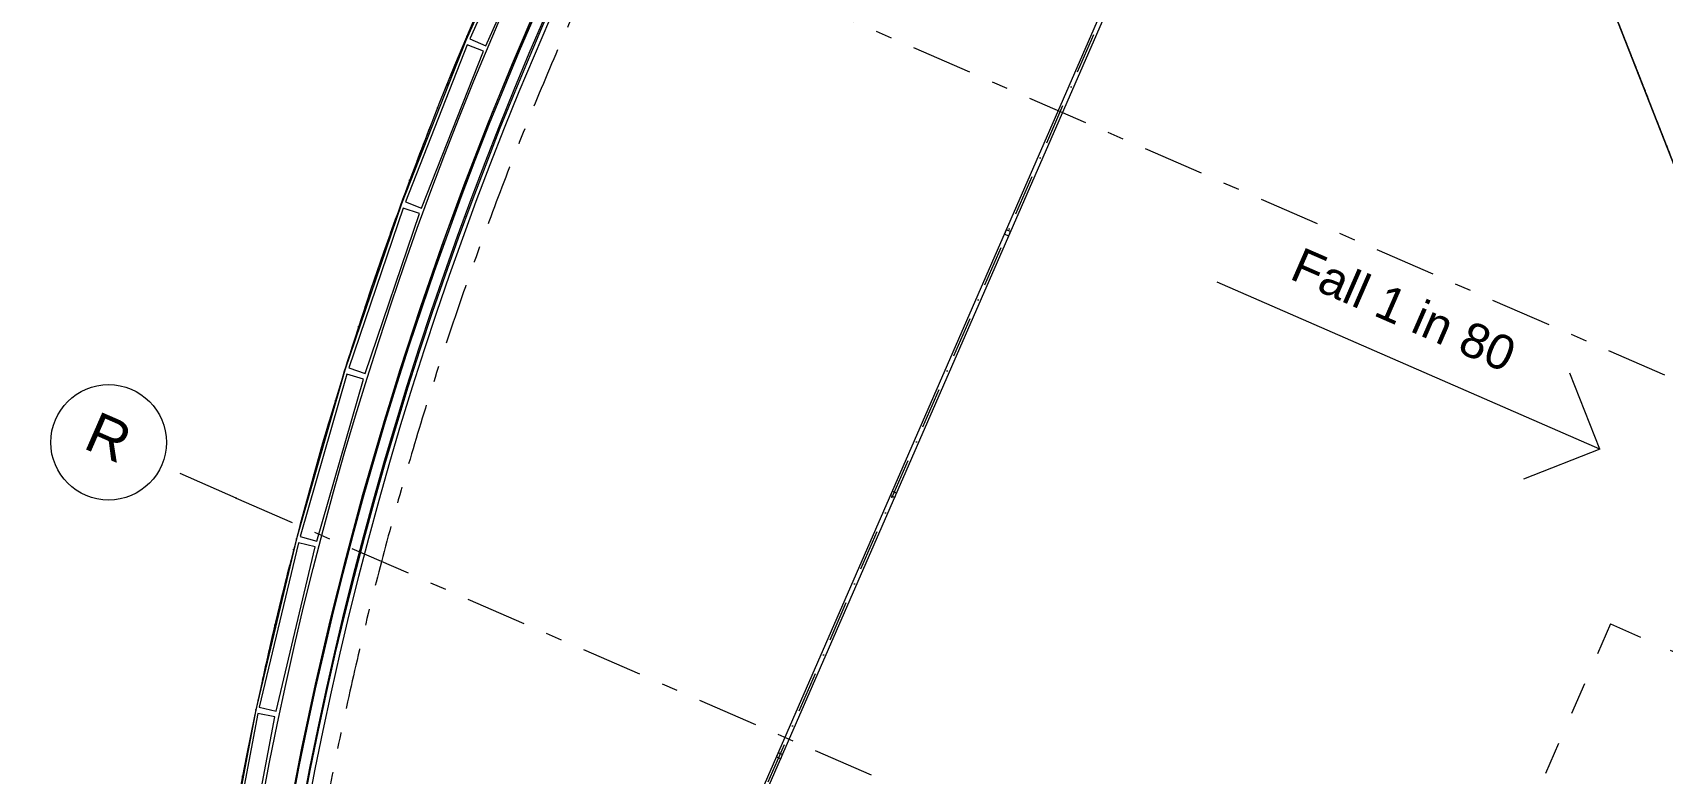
# Model space of a CAD drawing. Header units: millimetres. Extents: x -50172 to 162135, y -142603 to 4572.
# Drawn here: x -46470 to -32362, y -50266 to -43854 of the extents above; entities that cross this region are included whole.
import ezdxf
from ezdxf.enums import TextEntityAlignment as Align

# ---------------------------------------------------------------- set-up
doc = ezdxf.new("R2010")
doc.units = ezdxf.units.MM
doc.header["$MEASUREMENT"] = 0
for name, pattern in [('Dashed', [564.444447, 282.222223, -282.222223]), ('Dot & Dashed', [670.277762, 352.777767, -176.388884, 0, -141.111112]), ('Double Dashed', [1093.611073, 529.166651, -211.666656, 141.111112, -211.666656]), ('Hidden Line', [55, 45, -10])]:
    doc.linetypes.add(name, pattern=pattern)
for name, color, linetype in [('A-20-M_Floor_Slab', 7, 'Continuous'), ('A-20-M_Roof', 7, 'Continuous'), ('A-25-M_Curtain_Wall', 7, 'Continuous'), ('New_A-15-MG_Structural_Grid_Phase_2', 7, 'Continuous'), ('New_A-20-M_Roof', 7, 'Continuous'), ('New_A-20-M_Roof_Accessory', 7, 'Continuous'), ('New_A-25-M_Curtain_Wall', 7, 'Continuous'), ('New_A-25-M_Wall_Ext', 7, 'Continuous')]:
    doc.layers.add(name, color=color, linetype=linetype)
for name, color, linetype, lineweight in [('A-20-M_Floor_Slab_Pen_No__87', 8, 'Continuous', 20), ('A-20-M_Floor_Slab_Pen_No__89', 8, 'Continuous', 20), ('A-20-M_Roof_Pen_No__93', 8, 'Continuous', 13), ('A-25-M_Curtain_Wall_Pen_No__90', 8, 'Continuous', 20), ('New_A-20-M_Roof_Accessory_Pen_No__1', 7, 'Continuous', 13), ('New_A-20-M_Roof_Pen_No__92', 8, 'Continuous', 13), ('New_A-25-M_Curtain_Wall_Pen_No__87', 8, 'Continuous', 20), ('New_A-25-M_Wall_Ext_Pen_No__16', 7, 'Continuous', 20), ('New_A-95-P_Drawing_Pen_No__1', 7, 'Continuous', 13), ('New_A-95-P_Text_1_50_GA_Pen_No__1', 7, 'Continuous', 13)]:
    doc.layers.add(name, color=color, linetype=linetype, lineweight=lineweight)
for name, color, linetype, lineweight, true_color in [('A-25-M_Curtain_Wall_Pen_No__69', 7, 'Continuous', 20, 0x606060), ('New_A-15-MG_Structural_Grid_Phase_2_Pen_No__222', 7, 'Continuous', 13, 0x65af33), ('New_A-20-M_Roof_Accessory_Pen_No__81', 7, 'Continuous', 20, 0x6a6a6a), ('New_A-25-M_Wall_Ext_Pen_No__64', 7, 'Continuous', 20, 0x606060)]:
    doc.layers.add(name, color=color, linetype=linetype, lineweight=lineweight, true_color=true_color)
doc.styles.add('GENERATED_STYLE_4', font='')
doc.styles.get('GENERATED_STYLE_4').set_extended_font_data('Swis721 BT')

# ---------------------------------------------------------------- blocks, each defined once
blk = doc.blocks.new('Roof_8_1', base_point=(-44547, -52585))
at = {"layer": 'New_A-20-M_Roof_Pen_No__92', "linetype": 'Continuous', "flags": 128}
blk.add_lwpolyline([(-44246, -50601), (-44139, -50047), (-44021, -49495), (-43894, -48945), (-43757, -48397), (-43611, -47852), (-43454, -47310), (-43289, -46770), (-43113, -46234), (-42928, -45701), (-42734, -45171), (-42530, -44645), (-42317, -44122), (-42094, -43603)], dxfattribs=at)
blk = doc.blocks.new('Slab_9_1', base_point=(-44618, -60132))
at = {"layer": 'A-20-M_Floor_Slab_Pen_No__89', "linetype": 'Continuous', "flags": 128}
blk.add_lwpolyline([(-44618, -60132), (-45021, -59957), (-45086, -58628), (-45086, -58628, -0.040468), (-44797, -52555), (-44797, -52555, -0.173327), (-35195, -33300), (-34849, -33448, 0.174445), (-44450, -52597, 0.038136), (-44706, -58642)], format="xyb", close=True, dxfattribs=at)
blk = doc.blocks.new('Curtain Wall_4_1')
at = {"layer": 'New_A-25-M_Curtain_Wall_Pen_No__87', "linetype": 'Continuous'}
for p, q in [((-42097, -42536), (-42720, -43923)), ((-42720, -43923), (-43277, -45337)), ((-43277, -45337), (-43766, -46776)), ((-43766, -46776), (-44187, -48237)), ((-44187, -48237), (-44539, -49716)), ((-44539, -49716), (-44821, -51209))]:
    blk.add_line(p, q, dxfattribs=at)
for p in [(-42720, -43923), (-43277, -45337), (-43766, -46776), (-44187, -48237), (-44539, -49716)]:
    blk.add_point(p, dxfattribs=at)
blk = doc.blocks.new('Wall_73_1', base_point=(-41949, -42635))
at = {"layer": 'New_A-25-M_Curtain_Wall_Pen_No__87', "linetype": 'Continuous', "flags": 128}
for points in [[(-42086, -42573), (-42685, -43907)], [(-41949, -42635), (-42086, -42573)], [(-42548, -43968), (-41949, -42635)], [(-42685, -43907), (-42548, -43968)]]:
    blk.add_lwpolyline(points, dxfattribs=at)
blk = doc.blocks.new('Wall_74_1', base_point=(-42567, -44014))
at = {"layer": 'New_A-25-M_Curtain_Wall_Pen_No__87', "linetype": 'Continuous', "flags": 128}
for points in [[(-42707, -43959), (-43242, -45319)], [(-43103, -45374), (-42567, -44014)], [(-42567, -44014), (-42707, -43959)], [(-43242, -45319), (-43103, -45374)]]:
    blk.add_lwpolyline(points, dxfattribs=at)
blk = doc.blocks.new('Wall_75_1', base_point=(-43120, -45421))
at = {"layer": 'New_A-25-M_Curtain_Wall_Pen_No__87', "linetype": 'Continuous', "flags": 128}
for points in [[(-43262, -45373), (-43733, -46757)], [(-43591, -46805), (-43120, -45421)], [(-43120, -45421), (-43262, -45373)], [(-43733, -46757), (-43591, -46805)]]:
    blk.add_lwpolyline(points, dxfattribs=at)
blk = doc.blocks.new('Wall_76_1', base_point=(-43606, -46853))
at = {"layer": 'New_A-25-M_Curtain_Wall_Pen_No__87', "linetype": 'Continuous', "flags": 128}
for points in [[(-43750, -46811), (-44155, -48216)], [(-43606, -46853), (-43750, -46811)], [(-44011, -48257), (-43606, -46853)], [(-44155, -48216), (-44011, -48257)]]:
    blk.add_lwpolyline(points, dxfattribs=at)
blk = doc.blocks.new('Wall_77_1', base_point=(-44023, -48306))
at = {"layer": 'New_A-25-M_Curtain_Wall_Pen_No__87', "linetype": 'Continuous', "flags": 128}
for points in [[(-44169, -48271), (-44508, -49693)], [(-44362, -49728), (-44023, -48306)], [(-44023, -48306), (-44169, -48271)], [(-44508, -49693), (-44362, -49728)]]:
    blk.add_lwpolyline(points, dxfattribs=at)
blk = doc.blocks.new('Wall_78_1', base_point=(-44372, -49777))
at = {"layer": 'New_A-25-M_Curtain_Wall_Pen_No__87', "linetype": 'Continuous', "flags": 128}
for points in [[(-44520, -49749), (-44791, -51185)], [(-44643, -51213), (-44372, -49777)], [(-44372, -49777), (-44520, -49749)], [(-44791, -51185), (-44643, -51213)]]:
    blk.add_lwpolyline(points, dxfattribs=at)
blk = doc.blocks.new('Wall_212_1', base_point=(-34939, -33400))
at = {"layer": 'A-20-M_Floor_Slab_Pen_No__87', "linetype": 'Continuous'}
for radius, end in [(31930, 173.0314), (31830, 173.0312)]:
    blk.add_arc((-12853, -56459), radius, 133.7653, end, dxfattribs=at)
blk = doc.blocks.new('Morph_5_1')
at = {"layer": 'A-20-M_Roof_Pen_No__93', "linetype": 'Continuous', "flags": 128}
blk.add_lwpolyline([(-30242, -50141), (-36281, -34763)], dxfattribs=at)
blk = doc.blocks.new('Morph_6_1')
at = {"layer": 'A-20-M_Roof_Pen_No__93', "linetype": 'Continuous', "flags": 128}
for points in [[(-44235, -50551), (-44125, -49988), (-44005, -49428), (-43875, -48870), (-43734, -48314), (-43584, -47761), (-43424, -47211), (-43253, -46664), (-43073, -46120), (-42887, -45590), (-42692, -45064), (-42488, -44542), (-42274, -44023), (-42051, -43508)], [(-36281, -34762), (-30242, -50141)]]:
    blk.add_lwpolyline(points, dxfattribs=at)
blk = doc.blocks.new('Standard grid marker_3')
at = {"layer": 'New_A-15-MG_Structural_Grid_Phase_2_Pen_No__222', "linetype": 'Double Dashed'}
for p, q in [((705, 0), (0, 0)), ((705, 0), (14640, 0)), ((14640, 0), (15346, 0))]:
    blk.add_line(p, q, dxfattribs=at)
at = {"layer": 'New_A-15-MG_Structural_Grid_Phase_2_Pen_No__222', "linetype": 'Continuous'}
blk.add_circle((-500, 0), 500, dxfattribs=at)
at = {"layer": 'New_A-15-MG_Structural_Grid_Phase_2_Pen_No__222', "linetype": 'Double Dashed'}
blk.add_point((705, 0), dxfattribs=at)
blk.add_point((705, 0), dxfattribs=at)
at = {"layer": 'New_A-15-MG_Structural_Grid_Phase_2_Pen_No__222', "style": 'GENERATED_STYLE_4'}
blk.add_attdef('AC_MarkerText_1', text='', height=350, rotation=360, dxfattribs=at).set_placement((-500, 43), align=Align.MIDDLE_CENTER)
blk = doc.blocks.new('Standard grid marker_4')
at = {"layer": 'New_A-15-MG_Structural_Grid_Phase_2_Pen_No__222', "linetype": 'Double Dashed'}
blk.add_line((705, 0), (20649, 0), dxfattribs=at)
at = {"layer": 'New_A-15-MG_Structural_Grid_Phase_2_Pen_No__222', "style": 'GENERATED_STYLE_4'}
blk.add_attdef('AC_MarkerText_1', text='', height=350, rotation=360, dxfattribs=at).set_placement((-500, 34), align=Align.MIDDLE_CENTER)
blk = doc.blocks.new('Railing Horizontal 19_5')
at = {"layer": 'New_A-25-M_Wall_Ext_Pen_No__16', "linetype": 'Dot & Dashed'}
blk.add_line((0, 0), (22224, 0), dxfattribs=at)
at = {"layer": 'New_A-25-M_Wall_Ext_Pen_No__64', "linetype": 'Continuous'}
for p, q in [((22224, 20), (0, 20)), ((4959, 20), (4919, 20)), ((4919, 20), (4919, -20)), ((4959, -20), (4959, 20)), ((7428, 20), (7388, 20)), ((7388, 20), (7388, -20)), ((7428, -20), (7428, 20)), ((9897, 20), (9857, 20)), ((9857, 20), (9857, -20)), ((9897, -20), (9897, 20)), ((0, -20), (22224, -20)), ((4919, -20), (4959, -20)), ((7388, -20), (7428, -20)), ((9857, -20), (9897, -20))]:
    blk.add_line(p, q, dxfattribs=at)
blk = doc.blocks.new('Standard grid marker_22')
at = {"layer": 'New_A-15-MG_Structural_Grid_Phase_2_Pen_No__222', "linetype": 'Double Dashed'}
blk.add_arc((0, 0), 31507, 0, 43.0295, dxfattribs=at)
blk = doc.blocks.new('Beam_1_1', base_point=(-45002, -52531))
at = {"layer": 'A-25-M_Curtain_Wall_Pen_No__69', "linetype": 'Dot & Dashed'}
blk.add_arc((-13098, -56356), 32132, 133.5092, 173.163, dxfattribs=at)
at = {"layer": 'A-25-M_Curtain_Wall_Pen_No__90', "linetype": 'Continuous'}
for radius in [32132, 31530]:
    blk.add_arc((-13098, -56356), radius, 133.5092, 173.163, dxfattribs=at)
blk = doc.blocks.new('Polyline_4_1', base_point=(-32905, -47459))
at = {"layer": 'New_A-20-M_Roof_Accessory_Pen_No__1', "linetype": 'Continuous'}
for q in [(-33164, -46801), (-33564, -47718)]:
    blk.add_line((-32905, -47459), q, dxfattribs=at)
at = {"layer": 'New_A-20-M_Roof_Accessory_Pen_No__81', "linetype": 'Continuous', "flags": 128}
blk.add_lwpolyline([(-32905, -47459), (-36217, -46015)], dxfattribs=at)

msp = doc.modelspace()

# ---------------------------------------------------------------- linework, layer by layer
at = {"layer": 'New_A-20-M_Roof_Accessory_Pen_No__81', "linetype": 'Hidden Line', "flags": 128}
msp.add_lwpolyline([(-36389, -34488), (-30242, -50141)], dxfattribs=at)
at = {"layer": 'New_A-95-P_Drawing_Pen_No__1', "linetype": 'Dashed'}
for q in [(-38791, -62687), (-29925, -50231)]:
    msp.add_line((-32811, -48973), q, dxfattribs=at)

# ---------------------------------------------------------------- block references
at = {"layer": 'A-20-M_Floor_Slab', "color": 8, "linetype": 'Continuous', "lineweight": 20}
msp.add_blockref('Slab_9_1', (-44618, -60132), dxfattribs=at)
at = {"layer": 'A-20-M_Floor_Slab', "color": 250, "lineweight": 50, "true_color": 0x2a2a2a}
msp.add_blockref('Wall_212_1', (-34939, -33400), dxfattribs=at)
at = {"layer": 'A-20-M_Roof', "linetype": 'Continuous', "lineweight": 0}
for name in ['Morph_5_1', 'Morph_6_1']:
    msp.add_blockref(name, (0, 0), dxfattribs=at)
at = {"layer": 'A-25-M_Curtain_Wall', "color": 8, "lineweight": 20}
msp.add_blockref('Beam_1_1', (-45002, -52531), dxfattribs=at)
at = {"layer": 'New_A-15-MG_Structural_Grid_Phase_2', "color": 8, "linetype": 'Continuous', "lineweight": 15, "zscale": 1000}
for name, p, rotation in [('Standard grid marker_22', (-12979, -56445), 132.8760517734848), ('Standard grid marker_4', (-43500, -41953), 336.440411583993)]:
    msp.add_blockref(name, p, dxfattribs=dict(at, rotation=rotation))
at = {"layer": 'New_A-15-MG_Structural_Grid_Phase_2', "color": 8, "linetype": 'Continuous', "lineweight": 15}
ref = msp.add_blockref('Standard grid marker_3', (-45354, -47601), dxfattribs=dict(at, zscale=1000, rotation=336.440411583993))
ref.add_attrib('AC_MarkerText_1', 'R', dxfattribs={"layer": 'New_A-15-MG_Structural_Grid_Phase_2_Pen_No__222', "color": 85, "true_color": 0x65af33, "height": 350, "rotation": 336.4404, "style": 'GENERATED_STYLE_4'}).set_placement((-45812, -47357), align=Align.MIDDLE_CENTER)
at = {"layer": 'New_A-20-M_Roof', "color": 8, "linetype": 'Continuous', "lineweight": 13}
msp.add_blockref('Roof_8_1', (-44547, -52585), dxfattribs=at)
at = {"layer": 'New_A-20-M_Roof_Accessory', "color": 251, "linetype": 'Continuous', "lineweight": 20, "true_color": 0x6a6a6a}
msp.add_blockref('Polyline_4_1', (-32905, -47459), dxfattribs=at)
at = {"layer": 'New_A-25-M_Curtain_Wall', "linetype": 'Continuous', "lineweight": 0}
msp.add_blockref('Curtain Wall_4_1', (0, 0), dxfattribs=at)
at = {"layer": 'New_A-25-M_Curtain_Wall', "color": 250, "lineweight": 50, "true_color": 0x2a2a2a}
for name, p in [('Wall_73_1', (-41949, -42635)), ('Wall_74_1', (-42567, -44014)), ('Wall_75_1', (-43120, -45421)), ('Wall_76_1', (-43606, -46853)), ('Wall_77_1', (-44023, -48306)), ('Wall_78_1', (-44372, -49777))]:
    msp.add_blockref(name, p, dxfattribs=at)
at = {"layer": 'New_A-25-M_Wall_Ext', "color": 251, "linetype": 'Continuous', "lineweight": 20, "true_color": 0x606060, "zscale": 1000, "rotation": 66.44041143338738}
msp.add_blockref('Railing Horizontal 19_5', (-41979, -54641), dxfattribs=at)

# ---------------------------------------------------------------- texts
at = {"layer": 'New_A-95-P_Text_1_50_GA_Pen_No__1', "linetype": 'Continuous', "insert": (-34541, -46115), "char_height": 300.01, "attachment_point": 2, "rotation": 336.4404, "style": 'GENERATED_STYLE_4'}
msp.add_mtext('\\A1;{\\fSwis721 BT|b0|i0|c0|p34;Fall 1 in 80}', dxfattribs=at)

doc.saveas('drawing.dxf')
